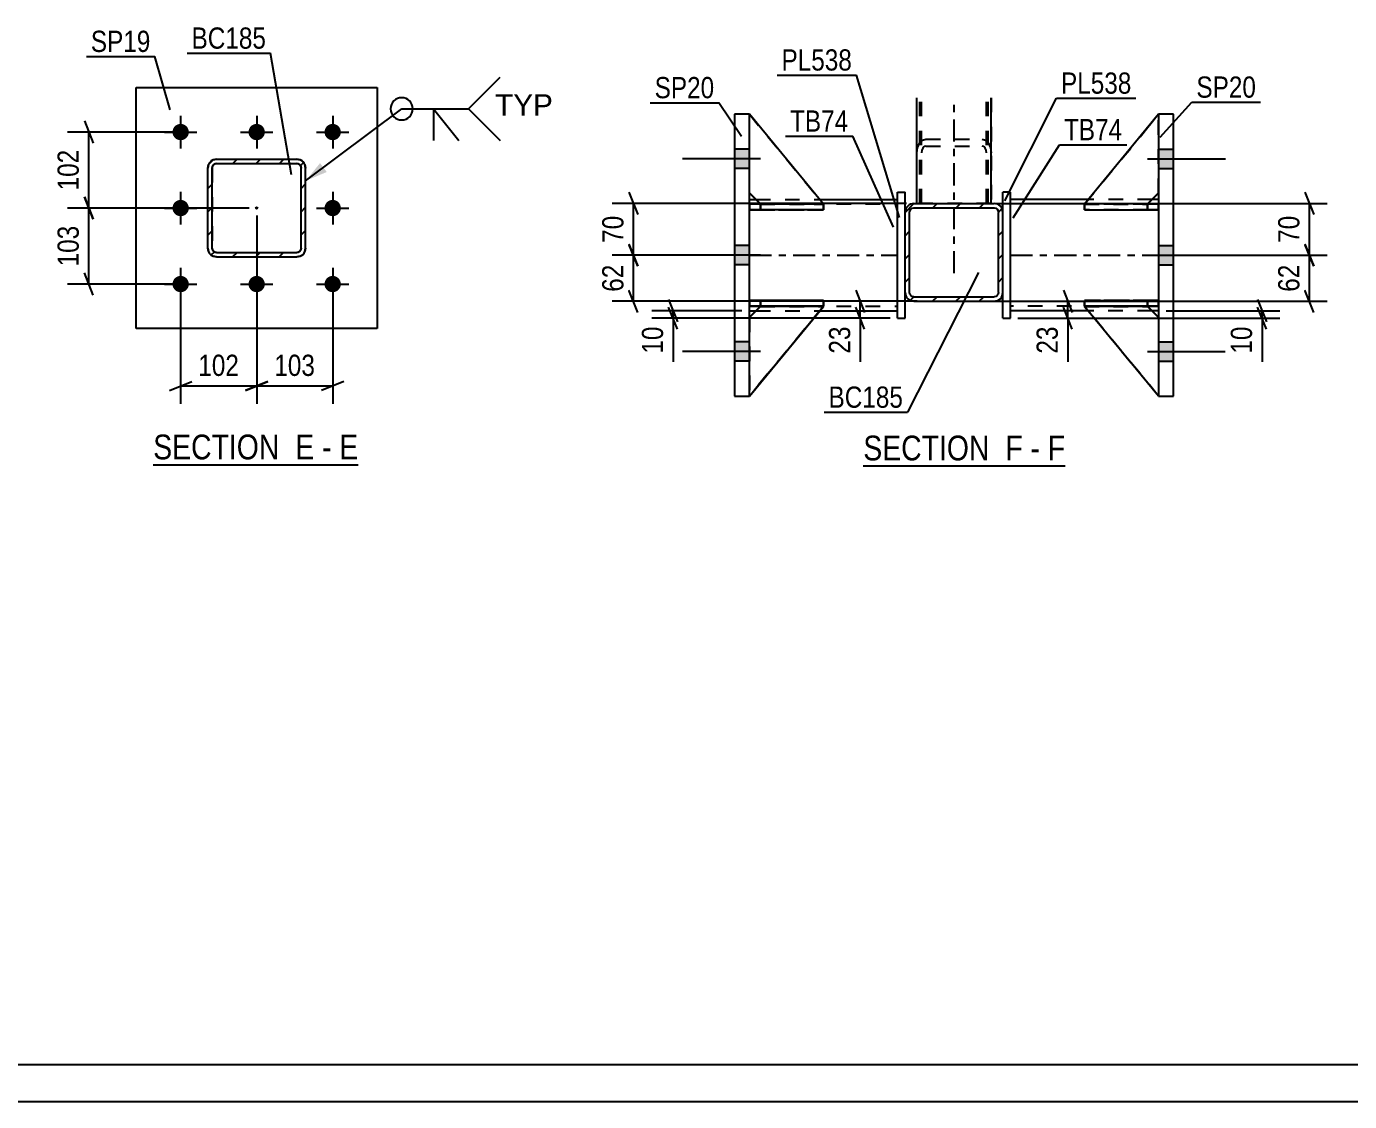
# Model space of a CAD drawing. Header units: millimetres. Extents: x -80 to 761, y -429 to 165.
# Drawn here: x 134.1 to 312.5, y -429 to -284 of the extents above; entities that cross this region are included whole.
import ezdxf

# ---------------------------------------------------------------- set-up
doc = ezdxf.new("R2010")
doc.units = ezdxf.units.MM
doc.linetypes.add('DXK_LINE_DOT2', pattern=[3.9198, 1.9599, -1.9599])
doc.linetypes.add('DXK_LINE_DOT3', pattern=[5.9187, 2.979, -0.9799, 0.9799, -0.9799])
doc.styles.add('Arial', font='ARIAL.TTF', dxfattribs={"height": 0.2})
doc.styles.add('Arial Narrow', font='ARIALN.TTF', dxfattribs={"height": 0.2})

# ---------------------------------------------------------------- blocks, each defined once
blk = doc.blocks.new('Unknown-814184913-18 - 1252')
at = {"color": 6, "linetype": 'Continuous'}
blk.add_line((246.97, -343.24), (274.18, -343.24), dxfattribs=at)
at = {"color": 0, "linetype": 'Continuous'}
for points in [[(265.07, -342.49), (265.07, -338.99), (246.97, -338.99), (246.97, -342.49)], [(268.47, -342.49), (268.47, -338.99), (266.12, -338.99), (266.12, -342.49)], [(270.79, -342.49), (270.79, -338.99), (269.52, -338.99), (269.52, -342.49)], [(274.18, -342.49), (274.18, -338.99), (271.84, -338.99), (271.84, -342.49)]]:
    blk.add_wipeout(points, dxfattribs=at)
at = {"color": 7, "linetype": 'Continuous', "style": 'Arial Narrow'}
for s, p in [('SECTION ', (246.97, -342.49)), ('F', (266.12, -342.49)), ('F', (271.84, -342.49)), ('-', (269.52, -342.49))]:
    blk.add_text(s, height=3.34, dxfattribs=at).set_placement(p)
blk = doc.blocks.new('Unknown-814184913-1135')
at = {"color": 5, "linetype": 'Continuous'}
for p, q in [((-75.34, -423.95), (755.66, -423.95)), ((-80.34, -428.95), (760.66, -428.95))]:
    blk.add_line(p, q, dxfattribs=at)
blk = doc.blocks.new('Unknown-814184913-14 - 18639')
at = {"color": 6, "linetype": 'Continuous'}
blk.add_line((151.21, -343.1), (178.86, -343.1), dxfattribs=at)
at = {"color": 0, "linetype": 'Continuous'}
for points in [[(169.32, -342.35), (169.32, -338.85), (151.21, -338.85), (151.21, -342.35)], [(172.92, -342.35), (172.92, -338.85), (170.37, -338.85), (170.37, -342.35)], [(175.25, -342.35), (175.25, -338.85), (173.97, -338.85), (173.97, -342.35)], [(178.86, -342.35), (178.86, -338.85), (176.3, -338.85), (176.3, -342.35)]]:
    blk.add_wipeout(points, dxfattribs=at)
at = {"color": 7, "linetype": 'Continuous', "style": 'Arial Narrow'}
for s, p in [('SECTION ', (151.21, -342.35)), ('E', (170.37, -342.35)), ('E', (176.3, -342.35)), ('-', (173.97, -342.35))]:
    blk.add_text(s, height=3.34, dxfattribs=at).set_placement(p)
blk = doc.blocks.new('Part-814184913-1333 - 1252')
at = {"color": 7, "linetype": 'DXK_LINE_DOT2'}
for p, q in [((286.8, -295.81), (276.8, -307.92)), ((276.8, -307.92), (286.8, -295.81)), ((286.8, -306.42), (286.8, -295.81)), ((285.3, -307.92), (286.8, -306.42)), ((285.3, -307.92), (286.8, -306.42)), ((276.8, -307.92), (285.3, -307.92)), ((276.8, -307.92), (276.8, -307.92)), ((285.3, -307.92), (276.8, -307.92)), ((285.3, -307.92), (285.3, -307.92))]:
    blk.add_line(p, q, dxfattribs=at)
blk = doc.blocks.new('Bolt-814184913-1442 - 1252')
at = {"linetype": 'Continuous'}
for points in [[(288.8, -303.11), (288.8, -300.51), (286.8, -300.51), (286.8, -303.11)], [(288.8, -303.11), (288.8, -300.51), (286.8, -300.51), (286.8, -303.11)], [(288.8, -303.11), (288.8, -300.51), (286.8, -300.51), (286.8, -303.11)], [(288.8, -316.11), (288.8, -313.51), (286.8, -313.51), (286.8, -316.11)], [(288.8, -316.11), (288.8, -313.51), (286.8, -313.51), (286.8, -316.11)], [(288.8, -329.11), (288.8, -326.51), (286.8, -326.51), (286.8, -329.11)], [(288.8, -329.11), (288.8, -326.51), (286.8, -326.51), (286.8, -329.11)], [(288.8, -329.11), (288.8, -326.51), (286.8, -326.51), (286.8, -329.11)]]:
    blk.add_hatch(color=1, dxfattribs=at).paths.add_polyline_path(points)
at = {"color": 1, "linetype": 'Continuous'}
for p, q in [((286.8, -300.51), (288.8, -300.51)), ((286.8, -300.51), (288.8, -300.51)), ((286.8, -300.51), (288.8, -300.51)), ((285.3, -301.81), (295.8, -301.81)), ((285.3, -301.81), (295.8, -301.81)), ((285.3, -301.81), (295.8, -301.81)), ((286.8, -303.11), (288.8, -303.11)), ((286.8, -303.11), (288.8, -303.11)), ((286.8, -303.11), (288.8, -303.11)), ((286.8, -313.51), (288.8, -313.51)), ((286.8, -313.51), (288.8, -313.51)), ((285.3, -314.81), (295.8, -314.81)), ((285.3, -314.81), (295.8, -314.81)), ((286.8, -316.11), (288.8, -316.11)), ((286.8, -316.11), (288.8, -316.11)), ((286.8, -326.51), (288.8, -326.51)), ((286.8, -326.51), (288.8, -326.51)), ((286.8, -326.51), (288.8, -326.51)), ((285.3, -327.81), (295.8, -327.81)), ((285.3, -327.81), (295.8, -327.81)), ((285.3, -327.81), (295.8, -327.81)), ((286.8, -329.11), (288.8, -329.11)), ((286.8, -329.11), (288.8, -329.11)), ((286.8, -329.11), (288.8, -329.11))]:
    blk.add_line(p, q, dxfattribs=at)
blk = doc.blocks.new('Part-814184913-1257 - 1252')
at = {"color": 7, "linetype": 'DXK_LINE_DOT2'}
for p, q in [((254.2, -307.84), (254.2, -293.59)), ((254.6, -307.84), (254.6, -293.59)), ((263.8, -307.84), (263.8, -293.59)), ((264.2, -293.59), (264.2, -307.84)), ((264.2, -307.84), (254.2, -307.84))]:
    blk.add_line(p, q, dxfattribs=at)
at = {"color": 7, "linetype": 'DXK_LINE_DOT3'}
blk.add_line((259.2, -317.24), (259.2, -293.59), dxfattribs=at)
blk = doc.blocks.new('Part-814184913-1329 - 1252')
at = {"color": 2, "linetype": 'Continuous'}
for p, q in [((231.6, -307.31), (232.49, -307.31)), ((241.1, -307.31), (251.6, -307.31)), ((231.6, -322.31), (232.51, -322.31)), ((241.11, -322.31), (251.6, -322.31))]:
    blk.add_line(p, q, dxfattribs=at)
at = {"color": 7, "linetype": 'DXK_LINE_DOT2'}
for p, q in [((231.6, -322.31), (231.6, -307.31)), ((231.6, -307.91), (251.6, -307.91)), ((232.49, -307.31), (241.1, -307.31)), ((251.6, -322.31), (251.6, -307.31)), ((231.6, -321.71), (251.6, -321.71)), ((232.51, -322.31), (241.11, -322.31))]:
    blk.add_line(p, q, dxfattribs=at)
at = {"color": 7, "linetype": 'DXK_LINE_DOT3'}
blk.add_line((231.6, -314.81), (251.6, -314.81), dxfattribs=at)
blk = doc.blocks.new('Part-814184913-1258 - 1252')
at = {"color": 2, "linetype": 'Continuous'}
for p, q in [((254.2, -307.84), (254.2, -293.59)), ((264.2, -307.84), (264.2, -293.59))]:
    blk.add_line(p, q, dxfattribs=at)
at = {"color": 7, "linetype": 'DXK_LINE_DOT2'}
for p, q in [((254.8, -307.84), (254.8, -293.59)), ((263.6, -307.84), (263.6, -293.59)), ((254.29, -300.32), (254.55, -299.71)), ((254.55, -299.71), (254.94, -299.31)), ((254.94, -299.31), (255.4, -299.17)), ((255.4, -299.17), (263, -299.17)), ((263, -299.17), (263.46, -299.31)), ((263.46, -299.31), (263.85, -299.71)), ((263.85, -299.71), (264.11, -300.32)), ((254.2, -301.03), (254.29, -300.32)), ((254.85, -300.67), (254.8, -301.03)), ((254.98, -300.37), (254.85, -300.67)), ((255.17, -300.17), (254.98, -300.37)), ((255.4, -300.1), (255.17, -300.17)), ((255.4, -300.1), (263, -300.1)), ((263.23, -300.17), (263, -300.1)), ((263.42, -300.37), (263.23, -300.17)), ((263.55, -300.67), (263.42, -300.37)), ((263.6, -301.03), (263.55, -300.67)), ((264.11, -300.32), (264.2, -301.03)), ((264.2, -307.84), (254.2, -307.84))]:
    blk.add_line(p, q, dxfattribs=at)
blk = doc.blocks.new('Bolt-814184913-1443 - 1252')
at = {"linetype": 'Continuous'}
for points in [[(231.6, -303.11), (231.6, -300.51), (229.6, -300.51), (229.6, -303.11)], [(231.6, -303.11), (231.6, -300.51), (229.6, -300.51), (229.6, -303.11)], [(231.6, -303.11), (231.6, -300.51), (229.6, -300.51), (229.6, -303.11)], [(231.6, -316.11), (231.6, -313.51), (229.6, -313.51), (229.6, -316.11)], [(231.6, -316.11), (231.6, -313.51), (229.6, -313.51), (229.6, -316.11)], [(231.6, -329.11), (231.6, -326.51), (229.6, -326.51), (229.6, -329.11)], [(231.6, -329.11), (231.6, -326.51), (229.6, -326.51), (229.6, -329.11)], [(231.6, -329.11), (231.6, -326.51), (229.6, -326.51), (229.6, -329.11)]]:
    blk.add_hatch(color=1, dxfattribs=at).paths.add_polyline_path(points)
at = {"color": 1, "linetype": 'Continuous'}
for p, q in [((231.6, -300.51), (229.6, -300.51)), ((231.6, -300.51), (229.6, -300.51)), ((231.6, -300.51), (229.6, -300.51)), ((233.1, -301.81), (222.6, -301.81)), ((233.1, -301.81), (222.6, -301.81)), ((233.1, -301.81), (222.6, -301.81)), ((231.6, -303.11), (229.6, -303.11)), ((231.6, -303.11), (229.6, -303.11)), ((231.6, -303.11), (229.6, -303.11)), ((231.6, -313.51), (229.6, -313.51)), ((231.6, -313.51), (229.6, -313.51)), ((233.1, -314.81), (222.6, -314.81)), ((233.1, -314.81), (222.6, -314.81)), ((231.6, -316.11), (229.6, -316.11)), ((231.6, -316.11), (229.6, -316.11)), ((231.6, -326.51), (229.6, -326.51)), ((231.6, -326.51), (229.6, -326.51)), ((231.6, -326.51), (229.6, -326.51)), ((233.1, -327.81), (222.6, -327.81)), ((233.1, -327.81), (222.6, -327.81)), ((233.1, -327.81), (222.6, -327.81)), ((231.6, -329.11), (229.6, -329.11)), ((231.6, -329.11), (229.6, -329.11)), ((231.6, -329.11), (229.6, -329.11))]:
    blk.add_line(p, q, dxfattribs=at)
blk = doc.blocks.new('Part-814184913-1283 - 1252')
at = {"linetype": 'Continuous'}
h = blk.add_hatch(dxfattribs=at)
h.set_pattern_fill('', scale=0.7, style=0, pattern_type=0)
h.set_pattern_definition([(45, (253.7998, -307.8448), (-1.57154, 1.57154), [])])
h.paths.add_polyline_path([(264.6, -307.84), (253.8, -307.84), (253.34, -307.94), (252.95, -308.2), (252.69, -308.59), (252.6, -309.04), (252.6, -319.84), (252.69, -320.3), (252.95, -320.69), (253.34, -320.95), (253.8, -321.04), (264.6, -321.04), (265.06, -320.95), (265.45, -320.69), (265.71, -320.3), (265.8, -319.84), (265.8, -309.04), (265.71, -308.59), (265.45, -308.2), (265.06, -307.94)])
h.paths.add_polyline_path([(265.15, -308.82), (265.2, -309.04), (265.2, -319.84), (265.15, -320.07), (265.02, -320.27), (264.83, -320.4), (264.6, -320.44), (253.8, -320.44), (253.57, -320.4), (253.38, -320.27), (253.25, -320.07), (253.2, -319.84), (253.2, -309.04), (253.25, -308.82), (253.38, -308.62), (253.57, -308.49), (253.8, -308.44), (264.6, -308.44), (264.83, -308.49), (265.02, -308.62)])
at = {"color": 2, "linetype": 'Continuous'}
for p, q in [((252.69, -308.59), (252.6, -309.04)), ((253.25, -308.82), (253.38, -308.62)), ((253.8, -307.84), (253.34, -307.94)), ((253.38, -308.62), (253.57, -308.49)), ((253.57, -308.49), (253.8, -308.44)), ((253.8, -307.84), (264.6, -307.84)), ((253.8, -308.44), (264.6, -308.44)), ((265.06, -307.94), (264.6, -307.84)), ((264.6, -308.44), (264.83, -308.49)), ((264.83, -308.49), (265.02, -308.62)), ((265.02, -308.62), (265.15, -308.82)), ((265.8, -309.04), (265.71, -308.59)), ((252.6, -319.84), (252.6, -309.04)), ((253.2, -309.04), (253.25, -308.82)), ((253.2, -319.84), (253.2, -309.04)), ((265.15, -308.82), (265.2, -309.04)), ((265.2, -319.84), (265.2, -309.04)), ((265.8, -319.84), (265.8, -309.04)), ((252.6, -319.84), (252.69, -320.3)), ((253.25, -320.07), (253.2, -319.84)), ((253.38, -320.27), (253.25, -320.07)), ((253.34, -320.95), (253.8, -321.04)), ((253.57, -320.4), (253.38, -320.27)), ((253.8, -320.44), (253.57, -320.4)), ((253.8, -320.44), (264.6, -320.44)), ((253.8, -321.04), (264.6, -321.04)), ((264.83, -320.4), (264.6, -320.44)), ((264.6, -321.04), (265.06, -320.95)), ((265.02, -320.27), (264.83, -320.4)), ((265.15, -320.07), (265.02, -320.27)), ((265.2, -319.84), (265.15, -320.07)), ((265.71, -320.3), (265.8, -319.84))]:
    blk.add_line(p, q, dxfattribs=at)
at = {"color": 7, "linetype": 'DXK_LINE_DOT3'}
blk.add_line((259.2, -314.44), (259.2, -314.44), dxfattribs=at)
at = {"color": 2, "linetype": 'Continuous'}
for centre, start, end in [((253.8, -309.04), 112.5, 157.5), ((264.6, -309.04), 22.5, 67.5), ((253.8, -319.84), 202.5, 247.5), ((264.6, -319.84), 292.5, 337.5)]:
    blk.add_arc(centre, 1.2, start, end, dxfattribs=at)
blk = doc.blocks.new('Part-814184913-1304 - 1252')
at = {"color": 2, "linetype": 'Continuous'}
for p, q in [((277.3, -307.31), (266.8, -307.31)), ((286.8, -307.31), (285.91, -307.31)), ((277.29, -322.31), (266.8, -322.31)), ((286.8, -322.31), (285.89, -322.31))]:
    blk.add_line(p, q, dxfattribs=at)
at = {"color": 7, "linetype": 'DXK_LINE_DOT2'}
for p, q in [((266.8, -322.31), (266.8, -307.31)), ((286.8, -307.91), (266.8, -307.91)), ((285.91, -307.31), (277.3, -307.31)), ((286.8, -307.31), (286.8, -322.31)), ((286.8, -321.71), (266.8, -321.71)), ((285.89, -322.31), (277.29, -322.31))]:
    blk.add_line(p, q, dxfattribs=at)
at = {"color": 7, "linetype": 'DXK_LINE_DOT3'}
blk.add_line((266.8, -314.81), (286.8, -314.81), dxfattribs=at)
blk = doc.blocks.new('Part-814184913-1319 - 1252')
at = {"color": 2, "linetype": 'Continuous'}
for p, q in [((266.8, -306.31), (265.8, -306.31)), ((265.8, -309.04), (265.8, -306.31)), ((266.8, -323.31), (266.8, -306.31)), ((265.8, -323.31), (265.8, -319.84)), ((265.8, -323.31), (266.8, -323.31))]:
    blk.add_line(p, q, dxfattribs=at)
at = {"color": 7, "linetype": 'DXK_LINE_DOT2'}
blk.add_line((265.8, -319.84), (265.8, -309.04), dxfattribs=at)
blk = doc.blocks.new('Part-814184913-1324 - 1252')
at = {"color": 2, "linetype": 'Continuous'}
for p, q in [((251.6, -323.31), (251.6, -306.31)), ((251.6, -306.31), (252.6, -306.31)), ((252.6, -309.04), (252.6, -306.31)), ((252.6, -323.31), (252.6, -319.84)), ((251.6, -323.31), (252.6, -323.31))]:
    blk.add_line(p, q, dxfattribs=at)
at = {"color": 7, "linetype": 'DXK_LINE_DOT2'}
blk.add_line((252.6, -319.84), (252.6, -309.04), dxfattribs=at)
blk = doc.blocks.new('Part-814184913-1330 - 1252')
at = {"color": 2, "linetype": 'Continuous'}
for p, q in [((276.8, -321.72), (276.8, -321.72)), ((285.3, -321.72), (276.8, -321.72)), ((286.8, -333.81), (276.8, -321.72)), ((285.3, -321.72), (285.3, -321.72)), ((285.3, -321.72), (286.8, -323.22))]:
    blk.add_line(p, q, dxfattribs=at)
at = {"color": 7, "linetype": 'DXK_LINE_DOT2'}
for p, q in [((276.8, -321.72), (285.3, -321.72)), ((286.8, -333.81), (276.8, -321.72)), ((285.3, -321.72), (286.8, -323.22)), ((286.8, -323.22), (286.8, -333.81))]:
    blk.add_line(p, q, dxfattribs=at)
blk = doc.blocks.new('Part-814184913-1331 - 1252')
at = {"color": 7, "linetype": 'DXK_LINE_DOT2'}
for p, q in [((276.8, -321.72), (285.3, -321.72)), ((286.8, -333.81), (276.8, -321.72)), ((276.8, -321.72), (276.8, -321.72)), ((285.3, -321.72), (276.8, -321.72)), ((276.8, -321.72), (286.8, -333.81)), ((285.3, -321.72), (286.8, -323.22)), ((285.3, -321.72), (285.3, -321.72)), ((286.8, -323.22), (285.3, -321.72)), ((286.8, -323.22), (286.8, -333.81))]:
    blk.add_line(p, q, dxfattribs=at)
blk = doc.blocks.new('Part-814184913-1332 - 1252')
at = {"color": 2, "linetype": 'Continuous'}
for p, q in [((286.8, -295.81), (276.8, -307.92)), ((285.31, -307.91), (286.8, -306.42)), ((278.05, -307.92), (276.8, -307.92)), ((276.8, -307.92), (276.8, -307.92))]:
    blk.add_line(p, q, dxfattribs=at)
at = {"color": 7, "linetype": 'DXK_LINE_DOT2'}
for p, q in [((276.8, -307.92), (286.8, -295.81)), ((286.8, -306.42), (286.8, -295.81)), ((285.3, -307.92), (286.8, -306.42)), ((285.3, -307.92), (276.8, -307.92)), ((285.3, -307.92), (278.05, -307.92)), ((285.3, -307.92), (285.31, -307.91)), ((285.3, -307.92), (285.3, -307.92))]:
    blk.add_line(p, q, dxfattribs=at)
blk = doc.blocks.new('Part-814184913-1334 - 1252')
at = {"color": 7, "linetype": 'DXK_LINE_DOT2'}
for p, q in [((276.8, -321.71), (276.8, -320.91)), ((276.8, -320.91), (285.3, -320.91)), ((286.8, -320.91), (276.8, -320.91)), ((285.3, -321.71), (285.3, -320.91)), ((285.3, -320.91), (286.8, -320.91)), ((286.8, -321.71), (286.8, -320.91)), ((286.8, -321.71), (286.8, -320.91)), ((286.8, -320.91), (286.8, -320.91)), ((285.3, -321.71), (276.8, -321.71)), ((276.8, -321.71), (286.8, -321.71)), ((286.8, -321.71), (285.3, -321.71)), ((286.8, -321.71), (286.8, -321.71))]:
    blk.add_line(p, q, dxfattribs=at)
blk = doc.blocks.new('Part-814184913-1335 - 1252')
at = {"color": 7, "linetype": 'DXK_LINE_DOT2'}
for p, q in [((276.8, -308.71), (276.8, -307.91)), ((276.8, -307.91), (285.3, -307.91)), ((286.8, -307.91), (276.8, -307.91)), ((285.3, -308.71), (285.3, -307.91)), ((285.3, -307.91), (286.8, -307.91)), ((286.8, -308.71), (286.8, -307.91)), ((286.8, -308.71), (286.8, -307.91)), ((286.8, -307.91), (286.8, -307.91)), ((285.3, -308.71), (276.8, -308.71)), ((276.8, -308.71), (286.8, -308.71)), ((286.8, -308.71), (285.3, -308.71)), ((286.8, -308.71), (286.8, -308.71))]:
    blk.add_line(p, q, dxfattribs=at)
blk = doc.blocks.new('Part-814184913-1336 - 1252')
at = {"color": 2, "linetype": 'Continuous'}
for p, q in [((276.8, -320.91), (286.8, -320.91)), ((276.8, -320.91), (276.8, -321.71)), ((286.8, -320.91), (286.8, -320.91)), ((286.8, -321.71), (286.8, -320.91)), ((286.8, -321.71), (276.8, -321.71))]:
    blk.add_line(p, q, dxfattribs=at)
at = {"color": 7, "linetype": 'DXK_LINE_DOT2'}
for p, q in [((285.3, -320.91), (276.8, -320.91)), ((286.8, -320.91), (285.3, -320.91)), ((285.3, -320.91), (285.3, -321.71)), ((286.8, -320.91), (286.8, -320.91)), ((276.8, -321.71), (285.3, -321.71)), ((285.3, -321.71), (286.8, -321.71))]:
    blk.add_line(p, q, dxfattribs=at)
blk = doc.blocks.new('Part-814184913-1337 - 1252')
at = {"color": 2, "linetype": 'Continuous'}
for p, q in [((276.81, -307.91), (276.8, -307.91)), ((276.8, -307.91), (276.8, -308.71)), ((286.8, -307.91), (278.05, -307.91)), ((286.8, -307.91), (286.8, -307.91)), ((286.8, -307.91), (286.8, -308.71)), ((276.8, -308.71), (286.8, -308.71))]:
    blk.add_line(p, q, dxfattribs=at)
at = {"color": 7, "linetype": 'DXK_LINE_DOT2'}
for p, q in [((278.05, -307.91), (276.81, -307.91)), ((285.3, -307.91), (276.81, -307.91)), ((285.3, -307.91), (286.8, -307.91)), ((285.3, -307.91), (285.3, -308.71)), ((286.8, -307.91), (286.8, -307.91)), ((276.8, -308.71), (285.3, -308.71)), ((285.3, -308.71), (286.8, -308.71))]:
    blk.add_line(p, q, dxfattribs=at)
blk = doc.blocks.new('Part-814184913-1338 - 1252')
at = {"color": 2, "linetype": 'Continuous'}
for p, q in [((233.1, -321.72), (231.6, -323.22)), ((231.6, -333.81), (241.6, -321.72)), ((241.6, -321.72), (233.1, -321.72)), ((233.1, -321.72), (233.1, -321.72)), ((241.6, -321.72), (241.6, -321.72))]:
    blk.add_line(p, q, dxfattribs=at)
at = {"color": 7, "linetype": 'DXK_LINE_DOT2'}
for p, q in [((231.6, -323.22), (233.1, -321.72)), ((231.6, -333.81), (241.6, -321.72)), ((233.1, -321.72), (241.6, -321.72)), ((231.6, -323.22), (231.6, -333.81))]:
    blk.add_line(p, q, dxfattribs=at)
blk = doc.blocks.new('Part-814184913-1339 - 1252')
at = {"color": 7, "linetype": 'DXK_LINE_DOT2'}
for p, q in [((233.1, -321.72), (231.6, -323.22)), ((231.6, -333.81), (241.6, -321.72)), ((231.6, -323.22), (233.1, -321.72)), ((241.6, -321.72), (231.6, -333.81)), ((241.6, -321.72), (233.1, -321.72)), ((233.1, -321.72), (233.1, -321.72)), ((233.1, -321.72), (241.6, -321.72)), ((241.6, -321.72), (241.6, -321.72)), ((231.6, -323.22), (231.6, -333.81))]:
    blk.add_line(p, q, dxfattribs=at)
blk = doc.blocks.new('Part-814184913-1340 - 1252')
at = {"color": 2, "linetype": 'Continuous'}
for p, q in [((241.6, -307.92), (231.6, -295.81)), ((233.09, -307.91), (231.6, -306.42)), ((240.35, -307.92), (241.6, -307.92)), ((241.6, -307.92), (241.6, -307.92))]:
    blk.add_line(p, q, dxfattribs=at)
at = {"color": 7, "linetype": 'DXK_LINE_DOT2'}
for p, q in [((231.6, -306.42), (231.6, -295.81)), ((231.6, -295.81), (241.6, -307.92)), ((233.1, -307.92), (231.6, -306.42)), ((233.1, -307.92), (233.09, -307.91)), ((241.6, -307.92), (233.1, -307.92)), ((233.1, -307.92), (233.1, -307.92)), ((233.1, -307.92), (240.35, -307.92))]:
    blk.add_line(p, q, dxfattribs=at)
blk = doc.blocks.new('Part-814184913-1341 - 1252')
at = {"color": 7, "linetype": 'DXK_LINE_DOT2'}
for p, q in [((231.6, -306.42), (231.6, -295.81)), ((231.6, -295.81), (241.6, -307.92)), ((231.6, -295.81), (241.6, -307.92)), ((233.1, -307.92), (231.6, -306.42)), ((233.1, -307.92), (231.6, -306.42)), ((241.6, -307.92), (233.1, -307.92)), ((233.1, -307.92), (233.1, -307.92)), ((233.1, -307.92), (241.6, -307.92)), ((241.6, -307.92), (241.6, -307.92))]:
    blk.add_line(p, q, dxfattribs=at)
blk = doc.blocks.new('Part-814184913-1342 - 1252')
at = {"color": 7, "linetype": 'DXK_LINE_DOT2'}
for p, q in [((231.6, -320.91), (233.1, -320.91)), ((241.6, -320.91), (231.6, -320.91)), ((231.6, -320.91), (231.6, -320.91)), ((231.6, -320.91), (231.6, -321.71)), ((231.6, -320.91), (231.6, -321.71)), ((233.1, -320.91), (241.6, -320.91)), ((233.1, -320.91), (233.1, -321.71)), ((241.6, -320.91), (241.6, -321.71)), ((233.1, -321.71), (231.6, -321.71)), ((231.6, -321.71), (241.6, -321.71)), ((231.6, -321.71), (231.6, -321.71)), ((241.6, -321.71), (233.1, -321.71))]:
    blk.add_line(p, q, dxfattribs=at)
blk = doc.blocks.new('Part-814184913-1343 - 1252')
at = {"color": 7, "linetype": 'DXK_LINE_DOT2'}
for p, q in [((231.6, -307.91), (233.1, -307.91)), ((241.6, -307.91), (231.6, -307.91)), ((231.6, -307.91), (231.6, -307.91)), ((231.6, -307.91), (231.6, -308.71)), ((231.6, -307.91), (231.6, -308.71)), ((233.1, -307.91), (241.6, -307.91)), ((233.1, -307.91), (233.1, -308.71)), ((241.6, -307.91), (241.6, -308.71)), ((233.1, -308.71), (231.6, -308.71)), ((231.6, -308.71), (241.6, -308.71)), ((231.6, -308.71), (231.6, -308.71)), ((241.6, -308.71), (233.1, -308.71))]:
    blk.add_line(p, q, dxfattribs=at)
blk = doc.blocks.new('Part-814184913-1344 - 1252')
at = {"color": 2, "linetype": 'Continuous'}
for p, q in [((231.6, -321.71), (231.6, -320.91)), ((241.6, -320.91), (231.6, -320.91)), ((241.6, -321.71), (241.6, -320.91)), ((241.6, -321.71), (231.6, -321.71)), ((231.6, -321.71), (231.6, -321.71))]:
    blk.add_line(p, q, dxfattribs=at)
at = {"color": 7, "linetype": 'DXK_LINE_DOT2'}
for p, q in [((233.1, -320.91), (231.6, -320.91)), ((233.1, -321.71), (233.1, -320.91)), ((241.6, -320.91), (233.1, -320.91)), ((231.6, -321.71), (233.1, -321.71)), ((233.1, -321.71), (241.6, -321.71))]:
    blk.add_line(p, q, dxfattribs=at)
blk = doc.blocks.new('Part-814184913-1345 - 1252')
at = {"color": 2, "linetype": 'Continuous'}
for p, q in [((231.6, -308.71), (231.6, -307.91)), ((231.6, -307.91), (240.35, -307.91)), ((241.6, -307.91), (241.59, -307.91)), ((241.6, -308.71), (241.6, -307.91)), ((241.6, -308.71), (231.6, -308.71)), ((231.6, -308.71), (231.6, -308.71))]:
    blk.add_line(p, q, dxfattribs=at)
at = {"color": 7, "linetype": 'DXK_LINE_DOT2'}
for p, q in [((233.1, -307.91), (231.6, -307.91)), ((233.1, -308.71), (233.1, -307.91)), ((233.1, -307.91), (241.59, -307.91)), ((231.6, -308.71), (233.1, -308.71)), ((233.1, -308.71), (241.6, -308.71))]:
    blk.add_line(p, q, dxfattribs=at)
blk = doc.blocks.new('Part-814184913-1360 - 1252')
at = {"color": 2, "linetype": 'Continuous'}
for p, q in [((288.8, -295.81), (286.8, -295.81)), ((286.8, -295.81), (286.8, -333.81)), ((288.8, -333.81), (288.8, -295.81)), ((286.8, -333.81), (288.8, -333.81))]:
    blk.add_line(p, q, dxfattribs=at)
blk = doc.blocks.new('Part-814184913-1365 - 1252')
at = {"color": 2, "linetype": 'Continuous'}
for p, q in [((229.6, -295.81), (229.6, -333.81)), ((231.6, -295.81), (229.6, -295.81)), ((231.6, -333.81), (231.6, -295.81)), ((229.6, -333.81), (231.6, -333.81))]:
    blk.add_line(p, q, dxfattribs=at)
blk = doc.blocks.new('Part-814184913-18653 - 18639')
at = {"linetype": 'Continuous'}
h = blk.add_hatch(dxfattribs=at)
h.set_pattern_fill('', scale=0.7, style=0, pattern_type=0)
h.set_pattern_definition([(45, (159.3002, -301.9528), (-1.57154, 1.57154), [])])
h.paths.add_polyline_path([(159.76, -301.86), (159.3, -301.95), (158.91, -302.21), (158.65, -302.6), (158.56, -303.06), (158.56, -313.86), (158.65, -314.32), (158.91, -314.71), (159.3, -314.97), (159.76, -315.06), (170.56, -315.06), (171.02, -314.97), (171.41, -314.71), (171.67, -314.32), (171.76, -313.86), (171.76, -303.06), (171.67, -302.6), (171.41, -302.21), (171.02, -301.95), (170.56, -301.86)])
h.paths.add_polyline_path([(170.56, -302.46), (170.79, -302.51), (170.98, -302.64), (171.11, -302.83), (171.16, -303.06), (171.16, -313.86), (171.11, -314.09), (170.98, -314.29), (170.79, -314.42), (170.56, -314.46), (159.76, -314.46), (159.53, -314.42), (159.34, -314.29), (159.21, -314.09), (159.16, -313.86), (159.16, -303.06), (159.21, -302.83), (159.34, -302.64), (159.53, -302.51), (159.76, -302.46)])
blk.add_hatch(color=30, dxfattribs=at).paths.add_polyline_path([(165.16, -308.56, -1), (165.16, -308.36, -1)])
at = {"color": 7, "linetype": 'DXK_LINE_DOT2'}
for p, q in [((158.56, -303.06), (158.65, -302.6)), ((158.56, -313.86), (158.56, -303.06)), ((159.21, -302.83), (159.16, -303.06)), ((159.16, -303.06), (159.16, -313.86)), ((159.34, -302.64), (159.21, -302.83)), ((159.3, -301.95), (159.76, -301.86)), ((159.53, -302.51), (159.34, -302.64)), ((159.76, -302.46), (159.53, -302.51)), ((159.76, -301.86), (170.56, -301.86)), ((159.76, -302.46), (170.56, -302.46)), ((170.56, -301.86), (171.02, -301.95)), ((170.79, -302.51), (170.56, -302.46)), ((170.98, -302.64), (170.79, -302.51)), ((171.11, -302.83), (170.98, -302.64)), ((171.16, -303.06), (171.11, -302.83)), ((171.16, -313.86), (171.16, -303.06)), ((171.67, -302.6), (171.76, -303.06)), ((171.76, -313.86), (171.76, -303.06)), ((158.65, -314.32), (158.56, -313.86)), ((159.16, -313.86), (159.21, -314.09)), ((171.11, -314.09), (171.16, -313.86)), ((171.76, -313.86), (171.67, -314.32)), ((159.21, -314.09), (159.34, -314.29)), ((159.76, -315.06), (159.3, -314.97)), ((159.34, -314.29), (159.53, -314.42)), ((159.53, -314.42), (159.76, -314.46)), ((159.76, -314.46), (170.56, -314.46)), ((159.76, -315.06), (170.56, -315.06)), ((170.56, -314.46), (170.79, -314.42)), ((171.02, -314.97), (170.56, -315.06)), ((170.79, -314.42), (170.98, -314.29)), ((170.98, -314.29), (171.11, -314.09))]:
    blk.add_line(p, q, dxfattribs=at)
at = {"color": 2, "linetype": 'Continuous'}
for p, q in [((158.65, -302.6), (158.56, -303.06)), ((158.56, -313.86), (158.56, -303.06)), ((159.16, -303.06), (159.21, -302.83)), ((159.16, -313.86), (159.16, -303.06)), ((159.21, -302.83), (159.34, -302.64)), ((159.76, -301.86), (159.3, -301.95)), ((159.34, -302.64), (159.53, -302.51)), ((159.53, -302.51), (159.76, -302.46)), ((159.76, -301.86), (170.56, -301.86)), ((159.76, -302.46), (170.56, -302.46)), ((171.02, -301.95), (170.56, -301.86)), ((170.56, -302.46), (170.79, -302.51)), ((170.79, -302.51), (170.98, -302.64)), ((170.98, -302.64), (171.11, -302.83)), ((171.11, -302.83), (171.16, -303.06)), ((171.16, -313.86), (171.16, -303.06)), ((171.76, -303.06), (171.67, -302.6)), ((171.76, -313.86), (171.76, -303.06)), ((158.56, -313.86), (158.65, -314.32)), ((159.21, -314.09), (159.16, -313.86)), ((171.16, -313.86), (171.11, -314.09)), ((171.67, -314.32), (171.76, -313.86)), ((159.34, -314.29), (159.21, -314.09)), ((159.3, -314.97), (159.76, -315.06)), ((159.53, -314.42), (159.34, -314.29)), ((159.76, -314.46), (159.53, -314.42)), ((159.76, -314.46), (170.56, -314.46)), ((159.76, -315.06), (170.56, -315.06)), ((170.79, -314.42), (170.56, -314.46)), ((170.56, -315.06), (171.02, -314.97)), ((170.98, -314.29), (170.79, -314.42)), ((171.11, -314.09), (170.98, -314.29))]:
    blk.add_line(p, q, dxfattribs=at)
at = {"color": 7, "linetype": 'DXK_LINE_DOT3'}
blk.add_line((165.16, -308.46), (165.16, -308.46), dxfattribs=at)
at = {"color": 30, "linetype": 'DXK_LINE_DOT3'}
blk.add_line((165.16, -308.46), (165.16, -308.46), dxfattribs=at)
at = {"color": 30, "linetype": 'Continuous'}
blk.add_circle((165.16, -308.46), 0.1, dxfattribs=at)
at = {"color": 7, "linetype": 'DXK_LINE_DOT2'}
for centre, start, end in [((159.76, -303.06), 112.5, 157.5), ((170.56, -303.06), 22.5, 67.5), ((159.76, -313.86), 202.5, 247.5), ((170.56, -313.86), 292.5, 337.5)]:
    blk.add_arc(centre, 1.2, start, end, dxfattribs=at)
at = {"color": 2, "linetype": 'Continuous'}
for centre, start, end in [((159.76, -303.06), 112.5, 157.5), ((170.56, -303.06), 22.5, 67.5), ((159.76, -313.86), 202.5, 247.5), ((170.56, -313.86), 292.5, 337.5)]:
    blk.add_arc(centre, 1.2, start, end, dxfattribs=at)
blk = doc.blocks.new('Part-814184913-18656 - 18639')
at = {"color": 2, "linetype": 'Continuous'}
for p, q in [((148.91, -324.71), (148.91, -292.21)), ((148.91, -292.21), (181.41, -292.21)), ((181.41, -292.21), (181.41, -324.71)), ((181.41, -324.71), (148.91, -324.71))]:
    blk.add_line(p, q, dxfattribs=at)
blk = doc.blocks.new('Bolt-814184913-18760 - 18639')
at = {"linetype": 'Continuous'}
for points in [[(154.91, -297.11, -1), (154.91, -299.31, -1)], [(165.16, -297.11, -1), (165.16, -299.31, -1)], [(175.41, -297.11, -1), (175.41, -299.31, -1)], [(154.91, -307.36, -1), (154.91, -309.56, -1)], [(175.41, -307.36, -1), (175.41, -309.56, -1)], [(154.91, -317.61, -1), (154.91, -319.81, -1)], [(165.16, -317.61, -1), (165.16, -319.81, -1)], [(175.41, -317.61, -1), (175.41, -319.81, -1)]]:
    blk.add_hatch(color=1, dxfattribs=at).paths.add_polyline_path(points)
at = {"color": 1, "linetype": 'Continuous'}
for p, q in [((154.91, -296.01), (154.91, -300.41)), ((165.16, -296.01), (165.16, -300.41)), ((175.41, -296.01), (175.41, -300.41)), ((152.71, -298.21), (157.11, -298.21)), ((162.96, -298.21), (167.36, -298.21)), ((173.21, -298.21), (177.61, -298.21)), ((154.91, -306.26), (154.91, -310.66)), ((175.41, -306.26), (175.41, -310.66)), ((152.71, -308.46), (157.11, -308.46)), ((173.21, -308.46), (177.61, -308.46)), ((154.91, -316.51), (154.91, -320.91)), ((165.16, -316.51), (165.16, -320.91)), ((175.41, -316.51), (175.41, -320.91)), ((152.71, -318.71), (157.11, -318.71)), ((162.96, -318.71), (167.36, -318.71)), ((173.21, -318.71), (177.61, -318.71))]:
    blk.add_line(p, q, dxfattribs=at)
blk = doc.blocks.new('StraightDimension-814184913-1550 - 1252')
at = {"color": 7, "linetype": 'Continuous'}
for p, q in [((306.53, -306.34), (307.73, -309.34)), ((264.88, -307.84), (309.53, -307.84)), ((307.13, -314.81), (307.13, -307.84)), ((307.73, -316.31), (306.53, -313.31)), ((294.58, -314.81), (309.53, -314.81))]:
    blk.add_line(p, q, dxfattribs=at)
at = {"color": 0}
blk.add_wipeout([(306.38, -308.9), (302.18, -308.9), (302.18, -313.75), (306.38, -313.75)], dxfattribs=at)
at = {"color": 3, "style": 'Arial Narrow'}
blk.add_text('70', height=2.863, rotation=90.0002, dxfattribs=at).set_placement((305.78, -313.15))
blk = doc.blocks.new('StraightDimension-814184913-1577 - 1252')
at = {"color": 7, "linetype": 'Continuous'}
for p, q in [((220.72, -320.81), (221.92, -323.81)), ((230.6, -322.31), (218.47, -322.31)), ((221.92, -324.81), (220.72, -321.81)), ((221.32, -323.31), (221.32, -322.31)), ((250.6, -323.31), (218.47, -323.31))]:
    blk.add_line(p, q, dxfattribs=at)
at = {"color": 0}
blk.add_wipeout([(220.57, -323.83), (216.37, -323.83), (216.37, -328.69), (220.57, -328.69)], dxfattribs=at)
at = {"color": 7, "linetype": 'Continuous'}
blk.add_line((221.32, -323.31), (221.32, -329.21), dxfattribs=at)
blk.add_line((221.32, -323.31), (221.32, -329.21), dxfattribs=at)
at = {"color": 3, "style": 'Arial Narrow'}
blk.add_text('10', height=2.863, rotation=90.0002, dxfattribs=at).set_placement((219.97, -328.09))
blk = doc.blocks.new('StraightDimension-814184913-1496 - 1252')
at = {"color": 7, "linetype": 'Continuous'}
for p, q in [((215.37, -313.31), (216.57, -316.31)), ((223.35, -314.81), (213.12, -314.81)), ((215.97, -321.04), (215.97, -314.81)), ((252.8, -321.04), (213.12, -321.04)), ((216.57, -322.54), (215.37, -319.54))]:
    blk.add_line(p, q, dxfattribs=at)
at = {"color": 0}
blk.add_wipeout([(215.22, -315.5), (211.02, -315.5), (211.02, -320.35), (215.22, -320.35)], dxfattribs=at)
at = {"color": 3, "style": 'Arial Narrow'}
blk.add_text('62', height=2.863, rotation=90.0002, dxfattribs=at).set_placement((214.62, -319.75))
blk = doc.blocks.new('StraightDimension-814184913-1526 - 1252')
at = {"color": 7, "linetype": 'Continuous'}
for p, q in [((264.34, -321.04), (276.95, -321.04)), ((273.95, -319.54), (275.15, -322.54)), ((274.55, -323.31), (274.55, -321.04)), ((275.15, -324.81), (273.95, -321.81)), ((267.8, -323.31), (276.95, -323.31))]:
    blk.add_line(p, q, dxfattribs=at)
at = {"color": 0}
blk.add_wipeout([(273.8, -323.83), (269.6, -323.83), (269.6, -328.69), (273.8, -328.69)], dxfattribs=at)
at = {"color": 7, "linetype": 'Continuous'}
blk.add_line((274.55, -323.31), (274.55, -329.21), dxfattribs=at)
blk.add_line((274.55, -323.31), (274.55, -329.21), dxfattribs=at)
at = {"color": 3, "style": 'Arial Narrow'}
blk.add_text('23', height=2.863, rotation=90.0002, dxfattribs=at).set_placement((273.2, -328.09))
blk = doc.blocks.new('StraightDimension-814184913-1481 - 1252')
at = {"color": 7, "linetype": 'Continuous'}
for p, q in [((254.25, -321.04), (243.7, -321.04)), ((245.95, -319.54), (247.15, -322.54)), ((246.55, -323.31), (246.55, -321.04)), ((247.15, -324.81), (245.95, -321.81)), ((250.6, -323.31), (243.7, -323.31))]:
    blk.add_line(p, q, dxfattribs=at)
at = {"color": 0}
blk.add_wipeout([(245.8, -323.83), (241.6, -323.83), (241.6, -328.69), (245.8, -328.69)], dxfattribs=at)
at = {"color": 7, "linetype": 'Continuous'}
blk.add_line((246.55, -323.31), (246.55, -329.21), dxfattribs=at)
blk.add_line((246.55, -323.31), (246.55, -329.21), dxfattribs=at)
at = {"color": 3, "style": 'Arial Narrow'}
blk.add_text('23', height=2.863, rotation=90.0002, dxfattribs=at).set_placement((245.2, -328.09))
blk = doc.blocks.new('StraightDimension-814184913-1509 - 1252')
at = {"color": 7, "linetype": 'Continuous'}
for p, q in [((215.37, -306.34), (216.57, -309.34)), ((252.8, -307.84), (213.12, -307.84)), ((215.97, -314.81), (215.97, -307.84)), ((216.57, -316.31), (215.37, -313.31)), ((223.35, -314.81), (213.12, -314.81))]:
    blk.add_line(p, q, dxfattribs=at)
at = {"color": 0}
blk.add_wipeout([(215.22, -308.9), (211.02, -308.9), (211.02, -313.75), (215.22, -313.75)], dxfattribs=at)
at = {"color": 3, "style": 'Arial Narrow'}
blk.add_text('70', height=2.863, rotation=90.0002, dxfattribs=at).set_placement((214.62, -313.15))
blk = doc.blocks.new('StraightDimension-814184913-1537 - 1252')
at = {"color": 7, "linetype": 'Continuous'}
for p, q in [((306.53, -313.31), (307.73, -316.31)), ((294.58, -314.81), (309.53, -314.81)), ((307.13, -321.04), (307.13, -314.81)), ((264.22, -321.04), (309.53, -321.04)), ((307.73, -322.54), (306.53, -319.54))]:
    blk.add_line(p, q, dxfattribs=at)
at = {"color": 0}
blk.add_wipeout([(306.38, -315.5), (302.18, -315.5), (302.18, -320.35), (306.38, -320.35)], dxfattribs=at)
at = {"color": 3, "style": 'Arial Narrow'}
blk.add_text('62', height=2.863, rotation=90.0002, dxfattribs=at).set_placement((305.78, -319.75))
blk = doc.blocks.new('StraightDimension-814184913-1566 - 1252')
at = {"color": 7, "linetype": 'Continuous'}
for p, q in [((300.14, -320.81), (301.34, -323.81)), ((287.8, -322.31), (303.14, -322.31)), ((301.34, -324.81), (300.14, -321.81)), ((300.74, -323.31), (300.74, -322.31)), ((267.8, -323.31), (303.14, -323.31))]:
    blk.add_line(p, q, dxfattribs=at)
at = {"color": 0}
blk.add_wipeout([(299.99, -323.83), (295.79, -323.83), (295.79, -328.69), (299.99, -328.69)], dxfattribs=at)
at = {"color": 7, "linetype": 'Continuous'}
blk.add_line((300.74, -323.31), (300.74, -329.21), dxfattribs=at)
blk.add_line((300.74, -323.31), (300.74, -329.21), dxfattribs=at)
at = {"color": 3, "style": 'Arial Narrow'}
blk.add_text('10', height=2.863, rotation=90.0002, dxfattribs=at).set_placement((299.39, -328.09))
blk = doc.blocks.new('StraightDimension-814184913-18839 - 18639')
at = {"color": 7, "linetype": 'Continuous'}
for p, q in [((165.16, -309.46), (165.16, -334.85)), ((175.41, -319.71), (175.41, -334.85)), ((163.66, -333.05), (166.66, -331.85)), ((176.91, -331.85), (173.91, -333.05)), ((165.16, -332.45), (175.41, -332.45))]:
    blk.add_line(p, q, dxfattribs=at)
at = {"color": 0}
blk.add_wipeout([(173.63, -331.7), (173.63, -327.5), (166.94, -327.5), (166.94, -331.7)], dxfattribs=at)
at = {"color": 3, "style": 'Arial Narrow'}
blk.add_text('103', height=2.863, dxfattribs=at).set_placement((167.54, -331.1))
blk = doc.blocks.new('StraightDimension-814184913-18840 - 18639')
at = {"color": 7, "linetype": 'Continuous'}
for p, q in [((165.16, -309.46), (165.16, -334.85)), ((154.91, -319.71), (154.91, -334.85)), ((153.41, -333.05), (156.41, -331.85)), ((166.66, -331.85), (163.66, -333.05)), ((154.91, -332.45), (165.16, -332.45))]:
    blk.add_line(p, q, dxfattribs=at)
at = {"color": 0}
blk.add_wipeout([(163.38, -331.7), (163.38, -327.5), (156.69, -327.5), (156.69, -331.7)], dxfattribs=at)
at = {"color": 3, "style": 'Arial Narrow'}
blk.add_text('102', height=2.863, dxfattribs=at).set_placement((157.29, -331.1))
blk = doc.blocks.new('StraightDimension-814184913-18868 - 18639')
at = {"color": 7, "linetype": 'Continuous'}
for p, q in [((141.92, -296.71), (143.12, -299.71)), ((153.91, -298.21), (139.67, -298.21)), ((142.52, -308.46), (142.52, -298.21)), ((164.16, -308.46), (139.67, -308.46)), ((143.12, -309.96), (141.92, -306.96))]:
    blk.add_line(p, q, dxfattribs=at)
at = {"color": 0}
blk.add_wipeout([(141.77, -299.99), (137.57, -299.99), (137.57, -306.68), (141.77, -306.68)], dxfattribs=at)
at = {"color": 3, "style": 'Arial Narrow'}
blk.add_text('102', height=2.863, rotation=90.0002, dxfattribs=at).set_placement((141.17, -306.08))
blk = doc.blocks.new('StraightDimension-814184913-18869 - 18639')
at = {"color": 7, "linetype": 'Continuous'}
for p, q in [((164.16, -308.46), (139.67, -308.46)), ((141.92, -306.96), (143.12, -309.96)), ((142.52, -318.71), (142.52, -308.46)), ((143.12, -320.21), (141.92, -317.21)), ((153.91, -318.71), (139.67, -318.71))]:
    blk.add_line(p, q, dxfattribs=at)
at = {"color": 0}
blk.add_wipeout([(141.77, -310.24), (137.57, -310.24), (137.57, -316.93), (141.77, -316.93)], dxfattribs=at)
at = {"color": 3, "style": 'Arial Narrow'}
blk.add_text('103', height=2.863, rotation=90.0002, dxfattribs=at).set_placement((141.17, -316.33))
blk = doc.blocks.new('Mark-814184913-1278 - 1252')
at = {"color": 0}
blk.add_wipeout([(252.33, -335.39), (252.33, -332.39), (242.28, -332.39), (242.28, -335.39)], dxfattribs=at)
blk.add_wipeout([(252.33, -335.39), (252.33, -332.39), (242.28, -332.39), (242.28, -335.39)], dxfattribs=at)
at = {"color": 30, "linetype": 'Continuous'}
for p in [(262.5, -317.17), (241.68, -335.99)]:
    blk.add_line(p, (252.93, -335.99), dxfattribs=at)
at = {"color": 3, "style": 'Arial Narrow'}
blk.add_text('BC185', height=2.863, dxfattribs=at).set_placement((242.28, -335.39))
blk = doc.blocks.new('Mark-814184913-1315 - 1252')
at = {"color": 0}
blk.add_wipeout([(283.14, -293.04), (283.14, -290.04), (273.63, -290.04), (273.63, -293.04)], dxfattribs=at)
blk.add_wipeout([(283.14, -293.04), (283.14, -290.04), (273.63, -290.04), (273.63, -293.04)], dxfattribs=at)
at = {"color": 30, "linetype": 'Continuous'}
for p, q in [((266.04, -307.47), (273.03, -293.64)), ((273.03, -293.64), (283.74, -293.64))]:
    blk.add_line(p, q, dxfattribs=at)
at = {"color": 3, "style": 'Arial Narrow'}
blk.add_text('PL538', height=2.863, dxfattribs=at).set_placement((273.63, -293.04))
blk = doc.blocks.new('Mark-814184913-1300 - 1252')
at = {"color": 0}
blk.add_wipeout([(281.89, -299.32), (281.89, -296.32), (274.03, -296.32), (274.03, -299.32)], dxfattribs=at)
blk.add_wipeout([(281.89, -299.32), (281.89, -296.32), (274.03, -296.32), (274.03, -299.32)], dxfattribs=at)
at = {"color": 30, "linetype": 'Continuous'}
for p, q in [((267.18, -309.8), (273.43, -299.92)), ((273.43, -299.92), (282.49, -299.92))]:
    blk.add_line(p, q, dxfattribs=at)
at = {"color": 3, "style": 'Arial Narrow'}
blk.add_text('TB74', height=2.863, dxfattribs=at).set_placement((274.03, -299.32))
blk = doc.blocks.new('Mark-814184913-1320 - 1252')
at = {"color": 0}
blk.add_wipeout([(245.44, -289.92), (245.44, -286.92), (235.94, -286.92), (235.94, -289.92)], dxfattribs=at)
blk.add_wipeout([(245.44, -289.92), (245.44, -286.92), (235.94, -286.92), (235.94, -289.92)], dxfattribs=at)
at = {"color": 30, "linetype": 'Continuous'}
for p in [(235.34, -290.52), (251.83, -309.74)]:
    blk.add_line(p, (246.04, -290.52), dxfattribs=at)
at = {"color": 3, "style": 'Arial Narrow'}
blk.add_text('PL538', height=2.863, dxfattribs=at).set_placement((235.94, -289.92))
blk = doc.blocks.new('Mark-814184913-1325 - 1252')
at = {"color": 0}
blk.add_wipeout([(244.94, -298.16), (244.94, -295.16), (237.09, -295.16), (237.09, -298.16)], dxfattribs=at)
blk.add_wipeout([(244.94, -298.16), (244.94, -295.16), (237.09, -295.16), (237.09, -298.16)], dxfattribs=at)
at = {"color": 30, "linetype": 'Continuous'}
for p in [(236.49, -298.76), (251.02, -311.03)]:
    blk.add_line(p, (245.54, -298.76), dxfattribs=at)
at = {"color": 3, "style": 'Arial Narrow'}
blk.add_text('TB74', height=2.863, dxfattribs=at).set_placement((237.09, -298.16))
blk = doc.blocks.new('Mark-814184913-1356 - 1252')
at = {"color": 0}
blk.add_wipeout([(299.93, -293.58), (299.93, -290.58), (291.89, -290.58), (291.89, -293.58)], dxfattribs=at)
blk.add_wipeout([(299.93, -293.58), (299.93, -290.58), (291.89, -290.58), (291.89, -293.58)], dxfattribs=at)
at = {"color": 30, "linetype": 'Continuous'}
for p, q in [((287.02, -298.89), (291.29, -294.18)), ((291.29, -294.18), (300.53, -294.18))]:
    blk.add_line(p, q, dxfattribs=at)
at = {"color": 3, "style": 'Arial Narrow'}
blk.add_text('SP20', height=2.863, dxfattribs=at).set_placement((291.89, -293.58))
blk = doc.blocks.new('Mark-814184913-1361 - 1252')
at = {"color": 0}
blk.add_wipeout([(226.87, -293.65), (226.87, -290.65), (218.83, -290.65), (218.83, -293.65)], dxfattribs=at)
blk.add_wipeout([(226.87, -293.65), (226.87, -290.65), (218.83, -290.65), (218.83, -293.65)], dxfattribs=at)
at = {"color": 30, "linetype": 'Continuous'}
for p in [(218.23, -294.25), (230.56, -298.83)]:
    blk.add_line(p, (227.47, -294.25), dxfattribs=at)
at = {"color": 3, "style": 'Arial Narrow'}
blk.add_text('SP20', height=2.863, dxfattribs=at).set_placement((218.83, -293.65))
blk = doc.blocks.new('Mark-814184913-18886 - 18639')
at = {"color": 0}
blk.add_wipeout([(166.43, -286.97), (166.43, -283.97), (156.38, -283.97), (156.38, -286.97)], dxfattribs=at)
blk.add_wipeout([(166.43, -286.97), (166.43, -283.97), (156.38, -283.97), (156.38, -286.97)], dxfattribs=at)
at = {"color": 30, "linetype": 'Continuous'}
for p in [(155.78, -287.57), (169.86, -303.96)]:
    blk.add_line(p, (167.03, -287.57), dxfattribs=at)
at = {"color": 3, "style": 'Arial Narrow'}
blk.add_text('BC185', height=2.863, dxfattribs=at).set_placement((156.38, -286.97))
blk = doc.blocks.new('Mark-814184913-18889 - 18639')
at = {"color": 0}
blk.add_wipeout([(150.84, -287.41), (150.84, -284.41), (142.8, -284.41), (142.8, -287.41)], dxfattribs=at)
blk.add_wipeout([(150.84, -287.41), (150.84, -284.41), (142.8, -284.41), (142.8, -287.41)], dxfattribs=at)
at = {"color": 30, "linetype": 'Continuous'}
for p in [(142.2, -288.01), (153.51, -295.21)]:
    blk.add_line(p, (151.44, -288.01), dxfattribs=at)
at = {"color": 3, "style": 'Arial Narrow'}
blk.add_text('SP19', height=2.863, dxfattribs=at).set_placement((142.8, -287.41))
blk = doc.blocks.new('WeldMark-814184913-18903 - 18639')
at = {"linetype": 'Continuous'}
blk.add_hatch(color=30, dxfattribs=at).paths.add_polyline_path([(174.61, -303.6), (171.76, -304.8), (173.71, -302.4)])
at = {"color": 30, "linetype": 'Continuous'}
for p, q in [((171.76, -304.8), (184.72, -295.08)), ((184.72, -295.08), (193.72, -295.08))]:
    blk.add_line(p, q, dxfattribs=at)
at = {"color": 3, "linetype": 'Continuous'}
for q in [(192.44, -299.36), (189.01, -299.36)]:
    blk.add_line((189.01, -295.08), q, dxfattribs=at)
for start, end in [(90, 270), (270, 90)]:
    blk.add_arc((184.72, -295.08), 1.5, start, end, dxfattribs=at)
at = {"color": 0, "linetype": 'Continuous'}
blk.add_wipeout([(205.1, -295.98), (205.1, -292.98), (197.32, -292.98), (197.32, -295.98)], dxfattribs=at)
blk.add_wipeout([(205.1, -295.98), (205.1, -292.98), (197.32, -292.98), (197.32, -295.98)], dxfattribs=at)
at = {"color": 3, "linetype": 'Continuous'}
for q in [(198.01, -290.79), (198.01, -299.36)]:
    blk.add_line((193.72, -295.08), q, dxfattribs=at)
at = {"color": 3, "linetype": 'Continuous', "style": 'Arial'}
blk.add_text('TYP', height=2.865, dxfattribs=at).set_placement((197.32, -295.98))

msp = doc.modelspace()

# ---------------------------------------------------------------- block references
for name in ['Part-814184913-18656 - 18639', 'Part-814184913-1257 - 1252', 'Part-814184913-1258 - 1252', 'Bolt-814184913-18760 - 18639', 'Part-814184913-1365 - 1252', 'Part-814184913-1340 - 1252', 'Part-814184913-1341 - 1252', 'Part-814184913-1333 - 1252', 'Part-814184913-1332 - 1252', 'Part-814184913-1360 - 1252', 'Bolt-814184913-1443 - 1252', 'Bolt-814184913-1442 - 1252', 'Part-814184913-18653 - 18639', 'Part-814184913-1324 - 1252', 'Part-814184913-1319 - 1252', 'Part-814184913-1329 - 1252', 'Part-814184913-1343 - 1252', 'Part-814184913-1345 - 1252', 'Part-814184913-1283 - 1252', 'Part-814184913-1304 - 1252', 'Part-814184913-1335 - 1252', 'Part-814184913-1337 - 1252', 'Part-814184913-1342 - 1252', 'Part-814184913-1344 - 1252', 'Part-814184913-1334 - 1252', 'Part-814184913-1336 - 1252', 'Part-814184913-1338 - 1252', 'Part-814184913-1339 - 1252', 'Part-814184913-1330 - 1252', 'Part-814184913-1331 - 1252', 'Unknown-814184913-18 - 1252']:
    msp.add_blockref(name, (0, 0))

# ---------------------------------------------------------------- next in the draw order: block references
msp.add_blockref('Unknown-814184913-1135', (0, 0))

# ---------------------------------------------------------------- next in the draw order: block references
for name in ['Mark-814184913-18889 - 18639', 'WeldMark-814184913-18903 - 18639', 'Mark-814184913-1361 - 1252', 'Mark-814184913-1356 - 1252', 'StraightDimension-814184913-1550 - 1252', 'StraightDimension-814184913-18839 - 18639', 'StraightDimension-814184913-1577 - 1252', 'StraightDimension-814184913-1526 - 1252', 'Unknown-814184913-14 - 18639']:
    msp.add_blockref(name, (0, 0))

# ---------------------------------------------------------------- next in the draw order: block references
for name in ['Mark-814184913-1315 - 1252', 'StraightDimension-814184913-18840 - 18639', 'StraightDimension-814184913-1496 - 1252', 'StraightDimension-814184913-1537 - 1252']:
    msp.add_blockref(name, (0, 0))

# ---------------------------------------------------------------- next in the draw order: block references
for name in ['StraightDimension-814184913-18868 - 18639', 'Mark-814184913-1300 - 1252', 'StraightDimension-814184913-1509 - 1252', 'StraightDimension-814184913-1481 - 1252', 'StraightDimension-814184913-1566 - 1252']:
    msp.add_blockref(name, (0, 0))

# ---------------------------------------------------------------- next in the draw order: block references
for name in ['Mark-814184913-18886 - 18639', 'Mark-814184913-1320 - 1252', 'StraightDimension-814184913-18869 - 18639', 'Mark-814184913-1278 - 1252']:
    msp.add_blockref(name, (0, 0))

# ---------------------------------------------------------------- next in the draw order: block references
msp.add_blockref('Mark-814184913-1325 - 1252', (0, 0))

doc.saveas('drawing.dxf')
